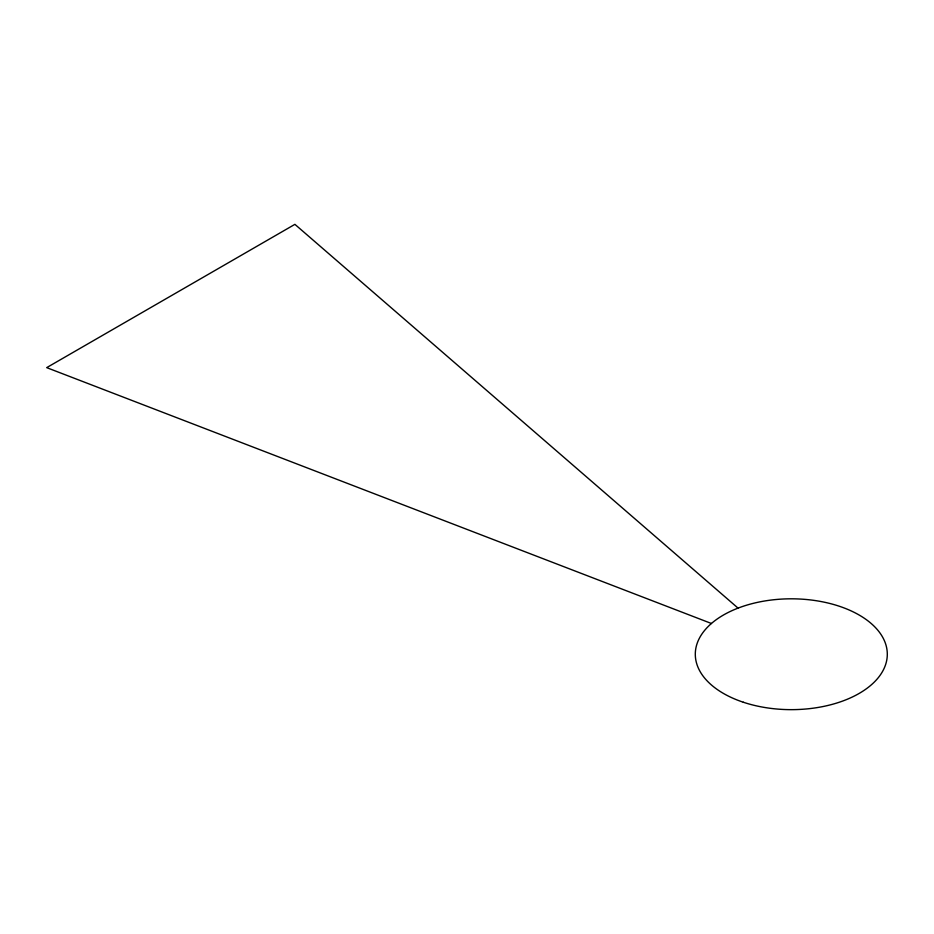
<?xml version="1.0" encoding="UTF-8"?>
<svg xmlns="http://www.w3.org/2000/svg" width="934" height="934" viewBox="0 0 934 934"><rect width="100%" height="100%" fill="white"/><g stroke="black" fill="none" stroke-linecap="round" stroke-linejoin="round"><path stroke-width="1.4" d="M711.428 623.492L46.7 367.634L294.899 224.347L738.047 608.116M743.301 702.228A96.004 55.421 0 0 0 887.3 654.232A96.004 55.421 0 0 0 743.301 606.236A96.004 55.421 0 0 0 743.301 702.228"/></g></svg>
